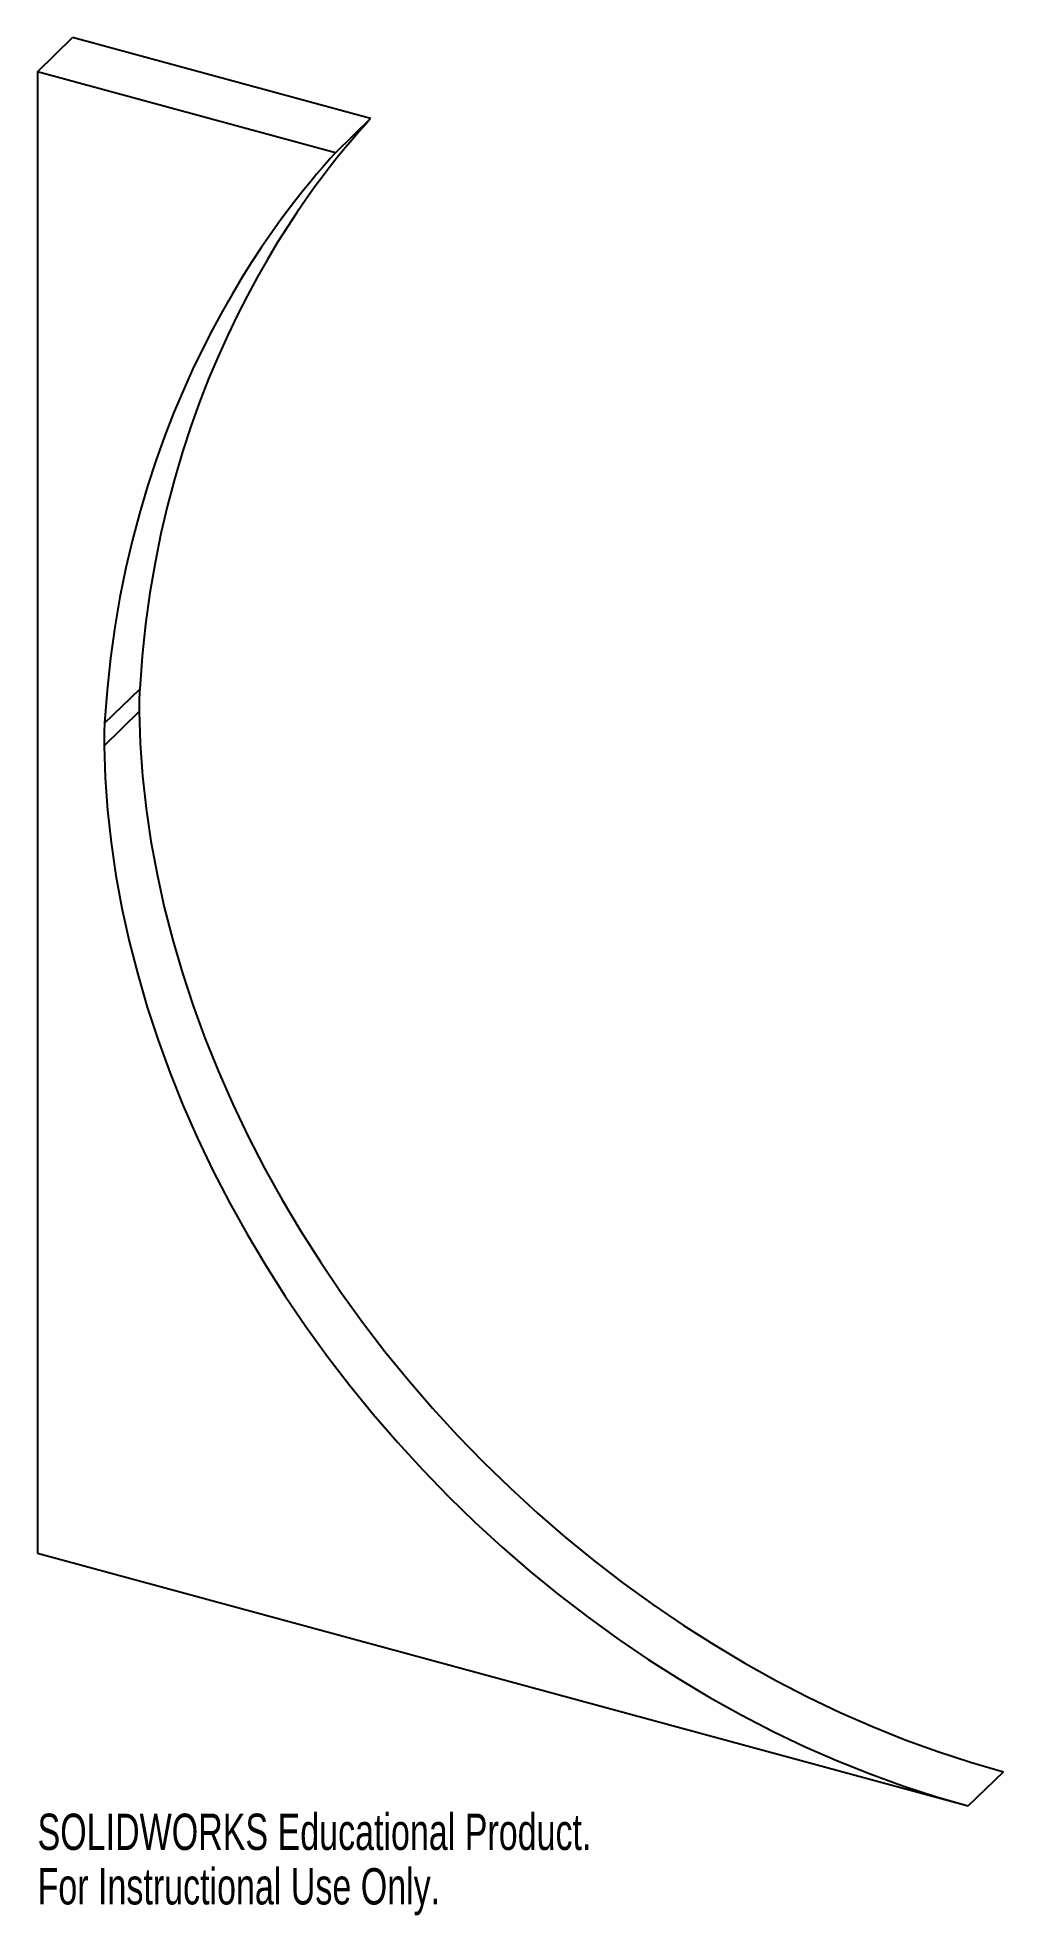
# Paper-space layout '_Trimetric' of a CAD drawing. Header units: millimetres. Extents: x -67 to 62, y -135 to 115.
import ezdxf

# ---------------------------------------------------------------- set-up
doc = ezdxf.new("R2010")
doc.units = ezdxf.units.MM
doc.styles.add('SLDTEXTSTYLE0', font='TXT', dxfattribs={"width": 0.7})

psp = doc.layouts.new('_Trimetric')

# ---------------------------------------------------------------- linework, layer by layer
at = {"color": 7, "linetype": 'Continuous', "lineweight": 25}
for p, q in [((-66.58, 110.84), (-61.91, 115.4)), ((-22.29, 104.63), (-61.91, 115.4)), ((-66.58, 110.84), (-66.58, -86.3)), ((-26.96, 100.08), (-66.58, 110.84)), ((-22.29, 104.63), (-26.96, 100.08)), ((-57.66, 24.15), (-52.99, 28.7)), ((-53.05, 25.72), (-57.72, 21.16)), ((-66.58, -86.3), (57.24, -119.95)), ((57.24, -119.95), (61.91, -115.4))]:
    psp.add_line(p, q, dxfattribs=at)
at = {"color": 7, "linetype": 'Continuous', "lineweight": 25, "flags": 128}
for points in [[(-53.05, 25.72), (-52.91, 21.45), (-52.6, 17.15), (-52.13, 12.81), (-51.49, 8.45), (-50.68, 4.08), (-49.72, -0.31), (-48.59, -4.71), (-47.31, -9.1), (-45.87, -13.48), (-44.27, -17.86), (-42.52, -22.21), (-40.62, -26.53), (-38.57, -30.83), (-36.37, -35.08), (-34.04, -39.29), (-31.56, -43.45), (-28.96, -47.55), (-26.22, -51.59), (-23.35, -55.56), (-20.36, -59.45), (-17.25, -63.27), (-14.03, -67), (-10.7, -70.64), (-7.26, -74.18), (-3.72, -77.62), (-0.09, -80.96), (3.63, -84.18), (7.43, -87.29), (11.31, -90.28), (15.27, -93.14), (19.29, -95.88), (23.38, -98.48), (27.52, -100.95), (31.71, -103.28), (35.94, -105.46), (40.21, -107.5), (44.51, -109.39), (48.84, -111.13), (53.19, -112.71), (57.54, -114.13), (61.91, -115.4)], [(-57.72, 21.16), (-57.58, 16.9), (-57.27, 12.59), (-56.79, 8.26), (-56.15, 3.9), (-55.35, -0.48), (-54.39, -4.87), (-53.26, -9.26), (-51.98, -13.65), (-50.53, -18.04), (-48.94, -22.41), (-47.19, -26.76), (-45.28, -31.09), (-43.24, -35.38), (-41.04, -39.63), (-38.71, -43.84), (-36.23, -48), (-33.62, -52.1), (-30.88, -56.14), (-28.02, -60.11), (-25.03, -64.01), (-21.92, -67.82), (-18.7, -71.55), (-15.36, -75.19), (-11.93, -78.74), (-8.39, -82.18), (-4.76, -85.51), (-1.04, -88.74), (2.76, -91.85), (6.65, -94.84), (10.6, -97.7), (14.63, -100.44), (18.71, -103.04), (22.85, -105.51), (27.04, -107.83), (31.27, -110.02), (35.54, -112.06), (39.85, -113.94), (44.17, -115.68), (48.52, -117.26), (52.88, -118.69), (57.24, -119.95)]]:
    psp.add_lwpolyline(points, dxfattribs=at)
at = {"color": 7, "linetype": 'Continuous', "lineweight": 25}
for centre in [(-12.25, 26.32), (-16.92, 21.76)]:
    psp.add_arc(centre, 40.81, 176.654, 180.8435, dxfattribs=at)
for points in [[(-22.29, 104.63), (-24.25, 102.16), (-50.2, 76.19), (-52.99, 28.7)], [(-26.96, 100.08), (-28.91, 97.6), (-54.86, 71.63), (-57.66, 24.15)]]:
    psp.add_open_spline(points, degree=3, dxfattribs=at)

# ---------------------------------------------------------------- texts
at = {"color": 7, "linetype": 'Continuous', "char_height": 4.8336, "attachment_point": 1, "style": 'SLDTEXTSTYLE0'}
for s, insert in [('SOLIDWORKS Educational Product.', (-66.58, -120.97)), ('For Instructional Use Only.', (-66.58, -128.22))]:
    psp.add_mtext(s, dxfattribs=dict(at, insert=insert))

doc.saveas('drawing.dxf')
